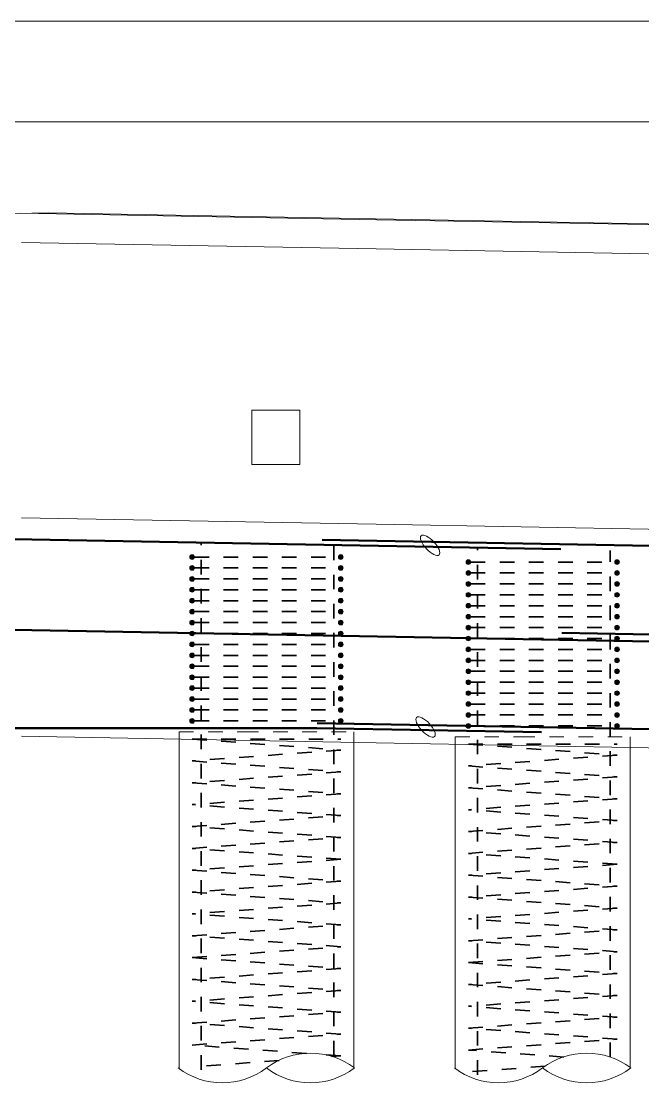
# Model space of a CAD drawing. Header units: metres. Extents: x -1137 to -1030, y 3 to 549.
# Drawn here: x -1080.45 to -1076.19, y 16.15 to 23.47 of the extents above; entities that cross this region are included whole.
import ezdxf

# ---------------------------------------------------------------- set-up
doc = ezdxf.new("R2010")
doc.units = ezdxf.units.M
doc.linetypes.add('JacobsDash', pattern=[0.0045, 0.003, -0.0015])
for name, color, linetype, lineweight in [('A-DETL', 7, 'Continuous', 13), ('A-DETL-GENF', 7, 'Continuous', 9), ('S-BEAM', 7, 'Continuous', 50), ('S-FNDN', 7, 'Continuous', 50), ('S-FNDN-HDLN', 7, 'JacobsDash', 18)]:
    doc.layers.add(name, color=color, linetype=linetype, lineweight=lineweight)

# ---------------------------------------------------------------- blocks, each defined once
blk = doc.blocks.new('01_SFO_FRP_Pile_CastInPlace_CS_BR08 - CAST-IN-PLACE PILE - 1200-9305886-DRG-2873075 - ELEVATION - ABUTMENT B Copy 1')
at = {"layer": 'S-FNDN', "lineweight": 13}
for p, q in [((-1118.1731, 18.5398), (-1118.1731, 16.2783)), ((-1116.9731, 16.2848), (-1116.9731, 18.5179))]:
    blk.add_line(p, q, dxfattribs=at)
at = {"layer": 'S-FNDN-HDLN', "lineweight": 13}
for p, q in [((-1118.1731, 18.5898), (-1118.1731, 18.5399)), ((-1118.1731, 18.5898), (-1117.7272, 18.5898)), ((-1117.7272, 18.5898), (-1116.9731, 18.5898)), ((-1116.9731, 18.5179), (-1116.9731, 18.5898))]:
    blk.add_line(p, q, dxfattribs=at)
blk = doc.blocks.new('01_SFO_FRP_Pile_CastInPlace_CS_BR08 - CAST-IN-PLACE PILE - 1200-8642087-DRG-2873075 - ELEVATION - ABUTMENT B Copy 1')
at = {"layer": 'S-FNDN', "lineweight": 13}
for p, q in [((-1116.2781, 18.5052), (-1116.2781, 16.2784)), ((-1115.0781, 16.2849), (-1115.0781, 18.4833))]:
    blk.add_line(p, q, dxfattribs=at)
at = {"layer": 'S-FNDN-HDLN', "lineweight": 13}
for p, q in [((-1116.2781, 18.5554), (-1116.2781, 18.5053)), ((-1116.2781, 18.5554), (-1115.8322, 18.5554)), ((-1115.8322, 18.5554), (-1115.0781, 18.5554)), ((-1115.0781, 18.4833), (-1115.0781, 18.5554))]:
    blk.add_line(p, q, dxfattribs=at)
blk = doc.blocks.new('S_Det_Reinf_Bar Section_2D Grey - N32-6361576-DRG-2873075 - ELEVATION - ABUTMENT B Copy 1')
at = {"layer": 'A-DETL-GENF', "true_color": 0x808080}
blk.add_hatch(color=8, dxfattribs=at).paths.add_polyline_path([(-1135.1405, 18.352), (-1135.1364, 18.3526), (-1135.1325, 18.3542), (-1135.1292, 18.3567), (-1135.1267, 18.36), (-1135.1251, 18.3639), (-1135.1245, 18.368), (-1135.1251, 18.3722), (-1135.1267, 18.376), (-1135.1292, 18.3793), (-1135.1325, 18.3819), (-1135.1364, 18.3835), (-1135.1405, 18.384), (-1135.1447, 18.3835), (-1135.1485, 18.3819), (-1135.1519, 18.3793), (-1135.1544, 18.376), (-1135.156, 18.3722), (-1135.1565, 18.368), (-1135.156, 18.3639), (-1135.1544, 18.36), (-1135.1519, 18.3567), (-1135.1485, 18.3542), (-1135.1447, 18.3526)])
at = {"layer": 'A-DETL-GENF', "color": 8, "lineweight": 18, "true_color": 0x808080}
for start, end in [(0, 180), (180, 0)]:
    blk.add_arc((-1135.1405, 18.368), 0.016, start, end, dxfattribs=at)
blk = doc.blocks.new('S_Det_Reinf_Bar Section_2D Grey - N32-6361679-DRG-2873075 - ELEVATION - ABUTMENT B Copy 1')
at = {"layer": 'A-DETL-GENF', "true_color": 0x808080}
blk.add_hatch(color=8, dxfattribs=at).paths.add_polyline_path([(-1134.1205, 18.352), (-1134.1153, 18.353), (-1134.1125, 18.3542), (-1134.1092, 18.3567), (-1134.1067, 18.36), (-1134.1051, 18.3639), (-1134.1045, 18.368), (-1134.1051, 18.3722), (-1134.1067, 18.376), (-1134.1092, 18.3793), (-1134.1125, 18.3819), (-1134.1164, 18.3835), (-1134.1205, 18.384), (-1134.1247, 18.3835), (-1134.1285, 18.3819), (-1134.1319, 18.3793), (-1134.1344, 18.376), (-1134.136, 18.3722), (-1134.1365, 18.368), (-1134.136, 18.3639), (-1134.1344, 18.36), (-1134.1319, 18.3567), (-1134.1285, 18.3542), (-1134.1247, 18.3526)])
at = {"layer": 'A-DETL-GENF', "color": 8, "lineweight": 18, "true_color": 0x808080}
for start, end in [(0, 180), (180, 0)]:
    blk.add_arc((-1134.1205, 18.368), 0.016, start, end, dxfattribs=at)
blk = doc.blocks.new('S_Det_Reinf_Bar Section_2D Grey - N32-V26-DRG-2873075 - ELEVATION - ABUTMENT B Copy 1')
at = {"layer": 'A-DETL-GENF', "true_color": 0x808080}
blk.add_hatch(color=8, dxfattribs=at).paths.add_polyline_path([(-1116.1881, 19.1394), (-1116.1839, 19.1399), (-1116.1801, 19.1415), (-1116.1768, 19.1441), (-1116.1742, 19.1474), (-1116.1723, 19.1534), (-1116.1721, 19.1554), (-1116.1726, 19.1595), (-1116.1742, 19.1634), (-1116.1768, 19.1667), (-1116.1801, 19.1692), (-1116.1839, 19.1708), (-1116.1881, 19.1714), (-1116.1922, 19.1708), (-1116.1961, 19.1692), (-1116.1994, 19.1667), (-1116.2019, 19.1634), (-1116.2035, 19.1595), (-1116.2038, 19.1534), (-1116.2035, 19.1512), (-1116.2019, 19.1474), (-1116.1994, 19.1441), (-1116.1961, 19.1415), (-1116.1922, 19.1399)])
at = {"layer": 'A-DETL-GENF', "color": 8, "lineweight": 18, "true_color": 0x808080}
for start, end in [(0, 180), (180, 0)]:
    blk.add_arc((-1116.1881, 19.1554), 0.016, start, end, dxfattribs=at)
blk = doc.blocks.new('S_Det_Reinf_Bar Section_2D Grey - N32-V27-DRG-2873075 - ELEVATION - ABUTMENT B Copy 1')
at = {"layer": 'A-DETL-GENF', "true_color": 0x808080}
blk.add_hatch(color=8, dxfattribs=at).paths.add_polyline_path([(-1115.1681, 19.1394), (-1115.1639, 19.1399), (-1115.1601, 19.1415), (-1115.1568, 19.1441), (-1115.1542, 19.1474), (-1115.1523, 19.1534), (-1115.1521, 19.1554), (-1115.1526, 19.1595), (-1115.1542, 19.1634), (-1115.1568, 19.1667), (-1115.1601, 19.1692), (-1115.1639, 19.1708), (-1115.1681, 19.1714), (-1115.1722, 19.1708), (-1115.1761, 19.1692), (-1115.1794, 19.1667), (-1115.1819, 19.1634), (-1115.1835, 19.1595), (-1115.1838, 19.1534), (-1115.1835, 19.1512), (-1115.1819, 19.1474), (-1115.1794, 19.1441), (-1115.1761, 19.1415), (-1115.1722, 19.1399)])
at = {"layer": 'A-DETL-GENF', "color": 8, "lineweight": 18, "true_color": 0x808080}
for start, end in [(0, 180), (180, 0)]:
    blk.add_arc((-1115.1681, 19.1554), 0.016, start, end, dxfattribs=at)
blk = doc.blocks.new('S_Det_Reinf_Bar Section_2D Grey - N32-V28-DRG-2873075 - ELEVATION - ABUTMENT B Copy 1')
at = {"layer": 'A-DETL-GENF', "true_color": 0x808080}
blk.add_hatch(color=8, dxfattribs=at).paths.add_polyline_path([(-1116.1881, 19.2144), (-1116.1839, 19.2149), (-1116.1801, 19.2165), (-1116.1768, 19.2191), (-1116.1742, 19.2224), (-1116.1726, 19.2262), (-1116.1721, 19.2304), (-1116.1726, 19.2345), (-1116.1742, 19.2384), (-1116.1768, 19.2417), (-1116.1801, 19.2442), (-1116.1839, 19.2458), (-1116.1881, 19.2464), (-1116.1922, 19.2458), (-1116.1961, 19.2442), (-1116.1994, 19.2417), (-1116.2019, 19.2384), (-1116.2035, 19.2345), (-1116.2039, 19.2293), (-1116.2035, 19.2262), (-1116.2019, 19.2224), (-1116.1994, 19.2191), (-1116.1961, 19.2165), (-1116.1922, 19.2149)])
at = {"layer": 'A-DETL-GENF', "color": 8, "lineweight": 18, "true_color": 0x808080}
for start, end in [(0, 180), (180, 0)]:
    blk.add_arc((-1116.1881, 19.2304), 0.016, start, end, dxfattribs=at)
blk = doc.blocks.new('S_Det_Reinf_Bar Section_2D Grey - N32-V29-DRG-2873075 - ELEVATION - ABUTMENT B Copy 1')
at = {"layer": 'A-DETL-GENF', "true_color": 0x808080}
blk.add_hatch(color=8, dxfattribs=at).paths.add_polyline_path([(-1115.1681, 19.2144), (-1115.1639, 19.2149), (-1115.1601, 19.2165), (-1115.1568, 19.2191), (-1115.1542, 19.2224), (-1115.1526, 19.2262), (-1115.1521, 19.2304), (-1115.1526, 19.2345), (-1115.1542, 19.2384), (-1115.1568, 19.2417), (-1115.1601, 19.2442), (-1115.1639, 19.2458), (-1115.1681, 19.2464), (-1115.1722, 19.2458), (-1115.1761, 19.2442), (-1115.1794, 19.2417), (-1115.1819, 19.2384), (-1115.1835, 19.2345), (-1115.1839, 19.2293), (-1115.1835, 19.2262), (-1115.1819, 19.2224), (-1115.1794, 19.2191), (-1115.1761, 19.2165), (-1115.1722, 19.2149)])
at = {"layer": 'A-DETL-GENF', "color": 8, "lineweight": 18, "true_color": 0x808080}
for start, end in [(0, 180), (180, 0)]:
    blk.add_arc((-1115.1681, 19.2304), 0.016, start, end, dxfattribs=at)
blk = doc.blocks.new('S_Det_Reinf_Bar Section_2D Grey - N32-V30-DRG-2873075 - ELEVATION - ABUTMENT B Copy 1')
at = {"layer": 'A-DETL-GENF', "true_color": 0x808080}
blk.add_hatch(color=8, dxfattribs=at).paths.add_polyline_path([(-1116.1881, 19.2894), (-1116.1839, 19.2899), (-1116.1801, 19.2915), (-1116.1768, 19.2941), (-1116.1742, 19.2974), (-1116.1726, 19.3012), (-1116.1721, 19.3054), (-1116.1726, 19.3095), (-1116.1742, 19.3134), (-1116.1768, 19.3167), (-1116.1801, 19.3192), (-1116.1839, 19.3208), (-1116.1881, 19.3214), (-1116.1922, 19.3208), (-1116.1961, 19.3192), (-1116.1994, 19.3167), (-1116.2019, 19.3134), (-1116.2035, 19.3095), (-1116.204, 19.3051), (-1116.2035, 19.3012), (-1116.2019, 19.2974), (-1116.1994, 19.2941), (-1116.1961, 19.2915), (-1116.1922, 19.2899)])
at = {"layer": 'A-DETL-GENF', "color": 8, "lineweight": 18, "true_color": 0x808080}
for start, end in [(0, 180), (180, 0)]:
    blk.add_arc((-1116.1881, 19.3054), 0.016, start, end, dxfattribs=at)
blk = doc.blocks.new('S_Det_Reinf_Bar Section_2D Grey - N32-V31-DRG-2873075 - ELEVATION - ABUTMENT B Copy 1')
at = {"layer": 'A-DETL-GENF', "true_color": 0x808080}
blk.add_hatch(color=8, dxfattribs=at).paths.add_polyline_path([(-1115.1681, 19.2894), (-1115.1639, 19.2899), (-1115.1601, 19.2915), (-1115.1568, 19.2941), (-1115.1542, 19.2974), (-1115.1526, 19.3012), (-1115.1521, 19.3054), (-1115.1526, 19.3095), (-1115.1542, 19.3134), (-1115.1568, 19.3167), (-1115.1601, 19.3192), (-1115.1639, 19.3208), (-1115.1681, 19.3214), (-1115.1722, 19.3208), (-1115.1761, 19.3192), (-1115.1794, 19.3167), (-1115.1819, 19.3134), (-1115.1835, 19.3095), (-1115.184, 19.3051), (-1115.1835, 19.3012), (-1115.1819, 19.2974), (-1115.1794, 19.2941), (-1115.1761, 19.2915), (-1115.1722, 19.2899)])
at = {"layer": 'A-DETL-GENF', "color": 8, "lineweight": 18, "true_color": 0x808080}
for start, end in [(0, 180), (180, 0)]:
    blk.add_arc((-1115.1681, 19.3054), 0.016, start, end, dxfattribs=at)
blk = doc.blocks.new('S_Det_Reinf_Bar Section_2D Grey - N32-V32-DRG-2873075 - ELEVATION - ABUTMENT B Copy 1')
at = {"layer": 'A-DETL-GENF', "true_color": 0x808080}
blk.add_hatch(color=8, dxfattribs=at).paths.add_polyline_path([(-1116.1881, 19.3644), (-1116.1839, 19.3649), (-1116.1801, 19.3665), (-1116.1768, 19.3691), (-1116.1742, 19.3724), (-1116.1726, 19.3762), (-1116.1722, 19.381), (-1116.1726, 19.3845), (-1116.1742, 19.3884), (-1116.1768, 19.3917), (-1116.1801, 19.3942), (-1116.1839, 19.3958), (-1116.1881, 19.3964), (-1116.1922, 19.3958), (-1116.1961, 19.3942), (-1116.1994, 19.3917), (-1116.2019, 19.3884), (-1116.2035, 19.3845), (-1116.2041, 19.3804), (-1116.2035, 19.3762), (-1116.2019, 19.3724), (-1116.1994, 19.3691), (-1116.1961, 19.3665), (-1116.1922, 19.3649)])
at = {"layer": 'A-DETL-GENF', "color": 8, "lineweight": 18, "true_color": 0x808080}
for start, end in [(0, 180), (180, 0)]:
    blk.add_arc((-1116.1881, 19.3804), 0.016, start, end, dxfattribs=at)
blk = doc.blocks.new('S_Det_Reinf_Bar Section_2D Grey - N32-V33-DRG-2873075 - ELEVATION - ABUTMENT B Copy 1')
at = {"layer": 'A-DETL-GENF', "true_color": 0x808080}
blk.add_hatch(color=8, dxfattribs=at).paths.add_polyline_path([(-1115.1681, 19.3644), (-1115.1639, 19.3649), (-1115.1601, 19.3665), (-1115.1568, 19.3691), (-1115.1542, 19.3724), (-1115.1526, 19.3762), (-1115.1522, 19.381), (-1115.1526, 19.3845), (-1115.1542, 19.3884), (-1115.1568, 19.3917), (-1115.1601, 19.3942), (-1115.1639, 19.3958), (-1115.1681, 19.3964), (-1115.1722, 19.3958), (-1115.1761, 19.3942), (-1115.1794, 19.3917), (-1115.1819, 19.3884), (-1115.1835, 19.3845), (-1115.1841, 19.3804), (-1115.1835, 19.3762), (-1115.1819, 19.3724), (-1115.1794, 19.3691), (-1115.1761, 19.3665), (-1115.1722, 19.3649)])
at = {"layer": 'A-DETL-GENF', "color": 8, "lineweight": 18, "true_color": 0x808080}
for start, end in [(0, 180), (180, 0)]:
    blk.add_arc((-1115.1681, 19.3804), 0.016, start, end, dxfattribs=at)
blk = doc.blocks.new('S_Det_Reinf_Bar Section_2D Grey - N32-V34-DRG-2873075 - ELEVATION - ABUTMENT B Copy 1')
at = {"layer": 'A-DETL-GENF', "true_color": 0x808080}
blk.add_hatch(color=8, dxfattribs=at).paths.add_polyline_path([(-1116.1881, 19.4394), (-1116.1839, 19.4399), (-1116.1801, 19.4415), (-1116.1768, 19.4441), (-1116.1742, 19.4474), (-1116.1726, 19.4512), (-1116.1723, 19.4568), (-1116.1726, 19.4595), (-1116.1742, 19.4634), (-1116.1768, 19.4667), (-1116.1801, 19.4692), (-1116.1839, 19.4708), (-1116.1881, 19.4714), (-1116.1922, 19.4708), (-1116.1961, 19.4692), (-1116.1994, 19.4667), (-1116.2019, 19.4634), (-1116.2035, 19.4595), (-1116.2041, 19.4554), (-1116.2035, 19.4512), (-1116.2019, 19.4474), (-1116.1994, 19.4441), (-1116.1961, 19.4415), (-1116.1922, 19.4399)])
at = {"layer": 'A-DETL-GENF', "color": 8, "lineweight": 18, "true_color": 0x808080}
for start, end in [(0, 180), (180, 0)]:
    blk.add_arc((-1116.1881, 19.4554), 0.016, start, end, dxfattribs=at)
blk = doc.blocks.new('S_Det_Reinf_Bar Section_2D Grey - N32-V35-DRG-2873075 - ELEVATION - ABUTMENT B Copy 1')
at = {"layer": 'A-DETL-GENF', "true_color": 0x808080}
blk.add_hatch(color=8, dxfattribs=at).paths.add_polyline_path([(-1115.1681, 19.4394), (-1115.1639, 19.4399), (-1115.1601, 19.4415), (-1115.1568, 19.4441), (-1115.1542, 19.4474), (-1115.1526, 19.4512), (-1115.1523, 19.4568), (-1115.1526, 19.4595), (-1115.1542, 19.4634), (-1115.1568, 19.4667), (-1115.1601, 19.4692), (-1115.1639, 19.4708), (-1115.1681, 19.4714), (-1115.1722, 19.4708), (-1115.1761, 19.4692), (-1115.1794, 19.4667), (-1115.1819, 19.4634), (-1115.1835, 19.4595), (-1115.1841, 19.4554), (-1115.1835, 19.4512), (-1115.1819, 19.4474), (-1115.1794, 19.4441), (-1115.1761, 19.4415), (-1115.1722, 19.4399)])
at = {"layer": 'A-DETL-GENF', "color": 8, "lineweight": 18, "true_color": 0x808080}
for start, end in [(0, 180), (180, 0)]:
    blk.add_arc((-1115.1681, 19.4554), 0.016, start, end, dxfattribs=at)
blk = doc.blocks.new('CS_DET_Pile-Column_BreakLine - CS_Tubular BreakLine-6356722-DRG-2873075 - ELEVATION - ABUTMENT B Copy 1')
at = {"layer": 'A-DETL-GENF', "lineweight": 18}
for centre, start, end in [((-1132.1987, 15.8813), 52.95733, 127.04267), ((-1132.8037, 16.6829), 232.95733, 307.04267), ((-1132.1987, 16.6829), 232.95733, 307.04267)]:
    blk.add_arc(centre, 0.5022, start, end, dxfattribs=at)
blk = doc.blocks.new('T2DExtentArrowReinf_v1 - Extent-9258357-DRG-2873075 - ELEVATION - ABUTMENT B Copy 1')
at = {"layer": 'A-DETL-GENF'}
blk.add_line((-1105.3613, 22.7774), (-1135.5289, 22.7774), dxfattribs=at)
blk = doc.blocks.new('T2DExtentArrowReinf_v1 - Extent-9257225-DRG-2873075 - ELEVATION - ABUTMENT B Copy 1')
at = {"layer": 'A-DETL-GENF'}
blk.add_line((-1105.3613, 23.4674), (-1135.5289, 23.4674), dxfattribs=at)

msp = doc.modelspace()

# ---------------------------------------------------------------- linework, layer by layer
at = {"layer": 'A-DETL'}
for p, q in [((-1080.2634, 22.153), (-1097.0129, 21.7905)), ((-1066.2467, 21.8974), (-1080.2634, 22.153))]:
    msp.add_line(p, q, dxfattribs=at)
at = {"layer": 'A-DETL', "lineweight": 18}
for p, q in [((-1080.4536, 22.1502), (-1078.0121, 22.1056)), ((-1078.0121, 22.1056), (-1066.2407, 21.8907)), ((-1078.8688, 20.799), (-1078.5389, 20.799)), ((-1078.8688, 20.424), (-1078.8688, 20.799)), ((-1078.5389, 20.799), (-1078.5389, 20.424)), ((-1078.5389, 20.424), (-1078.8688, 20.424))]:
    msp.add_line(p, q, dxfattribs=at)
at = {"layer": 'A-DETL', "lineweight": 50}
for p, q in [((-1080.9904, 19.9209), (-1076.7488, 19.8435)), ((-1078.3872, 19.9077), (-1066.3892, 19.6889)), ((-1080.9935, 19.2979), (-1075.2419, 19.193)), ((-1076.7419, 19.2684), (-1066.3917, 19.0797)), ((-1084.9173, 18.6145), (-1078.4219, 18.6145)), ((-1078.4219, 18.6145), (-1076.881, 18.5864)), ((-1066.4218, 18.431), (-1078.4198, 18.6497))]:
    msp.add_line(p, q, dxfattribs=at)
at = {"layer": 'A-DETL', "color": 8, "linetype": 'JacobsDash', "lineweight": 35, "true_color": 0x808080}
for p, q in [((-1079.2159, 16.2704), (-1079.2159, 19.8898)), ((-1078.3059, 16.3683), (-1078.3059, 19.8698)), ((-1077.3209, 16.236), (-1077.3209, 19.8554)), ((-1079.2625, 19.7898), (-1078.2745, 19.7898)), ((-1076.4109, 16.356), (-1076.4109, 19.8354)), ((-1079.2625, 19.7148), (-1078.2745, 19.7148)), ((-1077.3675, 19.7554), (-1076.3795, 19.7554)), ((-1079.2625, 19.6398), (-1078.2745, 19.6398)), ((-1077.3675, 19.6804), (-1076.3795, 19.6804)), ((-1079.2625, 19.5648), (-1078.2745, 19.5648)), ((-1077.3675, 19.6054), (-1076.3795, 19.6054)), ((-1079.2625, 19.4898), (-1078.2745, 19.4898)), ((-1077.3675, 19.5304), (-1076.3795, 19.5304)), ((-1079.2625, 19.4148), (-1078.2745, 19.4148)), ((-1077.3675, 19.4554), (-1076.3795, 19.4554)), ((-1079.2625, 19.3398), (-1078.2745, 19.3398)), ((-1077.3675, 19.3804), (-1076.3795, 19.3804)), ((-1079.2625, 19.2648), (-1078.2745, 19.2648)), ((-1077.3675, 19.3054), (-1076.3795, 19.3054)), ((-1079.2625, 19.1898), (-1078.2745, 19.1898)), ((-1077.3675, 19.2304), (-1076.3795, 19.2304)), ((-1079.2625, 19.1148), (-1078.2745, 19.1148)), ((-1077.3675, 19.1554), (-1076.3795, 19.1554)), ((-1079.2625, 19.0398), (-1078.2745, 19.0398)), ((-1077.3675, 19.0804), (-1076.3795, 19.0804)), ((-1079.2625, 18.9648), (-1078.2745, 18.9648)), ((-1077.3675, 19.0054), (-1076.3795, 19.0054)), ((-1079.2625, 18.8898), (-1078.2745, 18.8898)), ((-1077.3675, 18.9304), (-1076.3795, 18.9304)), ((-1079.2625, 18.8148), (-1078.2745, 18.8148)), ((-1077.3675, 18.8554), (-1076.3795, 18.8554)), ((-1077.3675, 18.7804), (-1076.3795, 18.7804)), ((-1079.2625, 18.7398), (-1078.2745, 18.7398)), ((-1077.3675, 18.7054), (-1076.3795, 18.7054)), ((-1079.2625, 18.6648), (-1078.2745, 18.6648)), ((-1077.3675, 18.6304), (-1076.3795, 18.6304)), ((-1079.2785, 18.5398), (-1078.2585, 18.4648)), ((-1079.2785, 18.5398), (-1078.2585, 18.5398)), ((-1078.2585, 18.4648), (-1079.2785, 18.3898)), ((-1077.3835, 18.5054), (-1076.3635, 18.4304)), ((-1077.3835, 18.5054), (-1076.3635, 18.5054)), ((-1079.2785, 18.3898), (-1078.2585, 18.3148)), ((-1076.3635, 18.4304), (-1077.3835, 18.3554)), ((-1078.2585, 18.3148), (-1079.2785, 18.2398)), ((-1077.3835, 18.3554), (-1076.3635, 18.2804)), ((-1079.2785, 18.2398), (-1078.2585, 18.1648)), ((-1076.3635, 18.2804), (-1077.3835, 18.2054)), ((-1078.2585, 18.1648), (-1079.2785, 18.0898)), ((-1077.3835, 18.2054), (-1076.3635, 18.1304)), ((-1078.2585, 18.0148), (-1079.2785, 18.0898)), ((-1076.3635, 18.1304), (-1077.3835, 18.0554)), ((-1079.2785, 17.9398), (-1078.2585, 18.0148)), ((-1076.3635, 17.9804), (-1077.3835, 18.0554)), ((-1078.2585, 17.8648), (-1079.2785, 17.9398)), ((-1077.3835, 17.9054), (-1076.3635, 17.9804)), ((-1079.2785, 17.7898), (-1078.2585, 17.8648)), ((-1076.3635, 17.8304), (-1077.3835, 17.9054)), ((-1078.2585, 17.7148), (-1079.2785, 17.7898)), ((-1077.3835, 17.7554), (-1076.3635, 17.8304)), ((-1076.3635, 17.6804), (-1077.3835, 17.7554)), ((-1078.2585, 17.7148), (-1079.2785, 17.6398)), ((-1076.3635, 17.6804), (-1077.3835, 17.6054)), ((-1079.2785, 17.6398), (-1078.2585, 17.5648)), ((-1077.3835, 17.6054), (-1076.3635, 17.5304)), ((-1078.2585, 17.5648), (-1079.2785, 17.4898)), ((-1076.3635, 17.5304), (-1077.3835, 17.4554)), ((-1079.2785, 17.4898), (-1078.2585, 17.4148)), ((-1077.3835, 17.4554), (-1076.3635, 17.3804)), ((-1078.2585, 17.4148), (-1079.2785, 17.3398)), ((-1076.3635, 17.3804), (-1077.3835, 17.3054)), ((-1078.2585, 17.2648), (-1079.2785, 17.3398)), ((-1076.3635, 17.2304), (-1077.3835, 17.3054)), ((-1079.2785, 17.1898), (-1078.2585, 17.2648)), ((-1077.3835, 17.1554), (-1076.3635, 17.2304)), ((-1078.2585, 17.1148), (-1079.2785, 17.1898)), ((-1076.3635, 17.0804), (-1077.3835, 17.1554)), ((-1079.2785, 17.0398), (-1078.2585, 17.1148)), ((-1077.3835, 17.0054), (-1076.3635, 17.0804)), ((-1079.2785, 17.0398), (-1078.2585, 16.9648)), ((-1077.3835, 17.0054), (-1076.3635, 16.9304)), ((-1078.2585, 16.9648), (-1079.2785, 16.8898)), ((-1076.3635, 16.9304), (-1077.3835, 16.8554)), ((-1079.2785, 16.8898), (-1078.2585, 16.8148)), ((-1077.3835, 16.8554), (-1076.3635, 16.7804)), ((-1078.2585, 16.8148), (-1079.2785, 16.7398)), ((-1076.3635, 16.7804), (-1077.3835, 16.7054)), ((-1078.2585, 16.6648), (-1079.2785, 16.7398)), ((-1076.3635, 16.6304), (-1077.3835, 16.7054)), ((-1079.2785, 16.5898), (-1078.2585, 16.6648)), ((-1077.3835, 16.5554), (-1076.3635, 16.6304)), ((-1078.2585, 16.5148), (-1079.2785, 16.5898)), ((-1076.3635, 16.4804), (-1077.3835, 16.5554)), ((-1079.2785, 16.4398), (-1078.2585, 16.5148)), ((-1077.3835, 16.4054), (-1076.3635, 16.4804)), ((-1078.4938, 16.3821), (-1079.2785, 16.4398)), ((-1076.7285, 16.3572), (-1077.3835, 16.4054)), ((-1078.6818, 16.3337), (-1079.2785, 16.2898)), ((-1078.2585, 16.3648), (-1078.3657, 16.3727)), ((-1078.2585, 16.3648), (-1078.3204, 16.3603)), ((-1076.8555, 16.2942), (-1077.3835, 16.2554))]:
    msp.add_line(p, q, dxfattribs=at)
at = {"layer": 'A-DETL'}
for centre in [(-1077.6457, 19.8703), (-1077.6773, 18.623)]:
    msp.add_ellipse(centre, major_axis=(-0.0614, 0.0658), ratio=0.388889, dxfattribs=at)
at = {"layer": 'S-BEAM', "lineweight": 13}
for p, q in [((-1078.0158, 21.9057), (-1080.4495, 21.9501)), ((-1066.239, 21.6906), (-1078.0158, 21.9057)), ((-1080.4495, 20.0598), (-1078.0168, 20.0154)), ((-1078.0168, 20.0154), (-1078.0158, 20.0154)), ((-1078.0158, 20.0154), (-1066.2395, 19.8003)), ((-1078.0168, 18.5151), (-1080.4495, 18.5595)), ((-1078.0158, 18.5151), (-1078.0168, 18.5151)), ((-1066.2395, 18.3), (-1078.0158, 18.5151))]:
    msp.add_line(p, q, dxfattribs=at)

# ---------------------------------------------------------------- block references
at = {"layer": 'A-DETL-GENF'}
for name, p in [('T2DExtentArrowReinf_v1 - Extent-9257225-DRG-2873075 - ELEVATION - ABUTMENT B Copy 1', (38.8046, 0)), ('T2DExtentArrowReinf_v1 - Extent-9258357-DRG-2873075 - ELEVATION - ABUTMENT B Copy 1', (38.8046, 0)), ('CS_DET_Pile-Column_BreakLine - CS_Tubular BreakLine-6356722-DRG-2873075 - ELEVATION - ABUTMENT B Copy 1', (53.7318, 0)), ('CS_DET_Pile-Column_BreakLine - CS_Tubular BreakLine-6356722-DRG-2873075 - ELEVATION - ABUTMENT B Copy 1', (55.627, 0))]:
    msp.add_blockref(name, p, dxfattribs=at)
at = {"layer": 'A-DETL-GENF', "color": 8, "true_color": 0x808080}
for name, p in [('S_Det_Reinf_Bar Section_2D Grey - N32-6361576-DRG-2873075 - ELEVATION - ABUTMENT B Copy 1', (55.862, 1.4218)), ('S_Det_Reinf_Bar Section_2D Grey - N32-6361679-DRG-2873075 - ELEVATION - ABUTMENT B Copy 1', (55.862, 1.4218)), ('S_Det_Reinf_Bar Section_2D Grey - N32-6361576-DRG-2873075 - ELEVATION - ABUTMENT B Copy 1', (57.757, 1.3873)), ('S_Det_Reinf_Bar Section_2D Grey - N32-6361679-DRG-2873075 - ELEVATION - ABUTMENT B Copy 1', (57.757, 1.3873)), ('S_Det_Reinf_Bar Section_2D Grey - N32-6361576-DRG-2873075 - ELEVATION - ABUTMENT B Copy 1', (55.862, 1.3468)), ('S_Det_Reinf_Bar Section_2D Grey - N32-6361679-DRG-2873075 - ELEVATION - ABUTMENT B Copy 1', (55.862, 1.3468)), ('S_Det_Reinf_Bar Section_2D Grey - N32-6361576-DRG-2873075 - ELEVATION - ABUTMENT B Copy 1', (57.757, 1.3123)), ('S_Det_Reinf_Bar Section_2D Grey - N32-6361679-DRG-2873075 - ELEVATION - ABUTMENT B Copy 1', (57.757, 1.3123)), ('S_Det_Reinf_Bar Section_2D Grey - N32-6361576-DRG-2873075 - ELEVATION - ABUTMENT B Copy 1', (55.862, 1.2718)), ('S_Det_Reinf_Bar Section_2D Grey - N32-6361679-DRG-2873075 - ELEVATION - ABUTMENT B Copy 1', (55.862, 1.2718)), ('S_Det_Reinf_Bar Section_2D Grey - N32-6361576-DRG-2873075 - ELEVATION - ABUTMENT B Copy 1', (57.757, 1.2373)), ('S_Det_Reinf_Bar Section_2D Grey - N32-6361679-DRG-2873075 - ELEVATION - ABUTMENT B Copy 1', (57.757, 1.2373)), ('S_Det_Reinf_Bar Section_2D Grey - N32-6361576-DRG-2873075 - ELEVATION - ABUTMENT B Copy 1', (55.862, 1.1968)), ('S_Det_Reinf_Bar Section_2D Grey - N32-6361679-DRG-2873075 - ELEVATION - ABUTMENT B Copy 1', (55.862, 1.1968)), ('S_Det_Reinf_Bar Section_2D Grey - N32-6361576-DRG-2873075 - ELEVATION - ABUTMENT B Copy 1', (57.757, 1.1623)), ('S_Det_Reinf_Bar Section_2D Grey - N32-6361679-DRG-2873075 - ELEVATION - ABUTMENT B Copy 1', (57.757, 1.1623)), ('S_Det_Reinf_Bar Section_2D Grey - N32-6361576-DRG-2873075 - ELEVATION - ABUTMENT B Copy 1', (55.862, 1.1218)), ('S_Det_Reinf_Bar Section_2D Grey - N32-6361679-DRG-2873075 - ELEVATION - ABUTMENT B Copy 1', (55.862, 1.1218)), ('S_Det_Reinf_Bar Section_2D Grey - N32-6361576-DRG-2873075 - ELEVATION - ABUTMENT B Copy 1', (55.862, 1.0468)), ('S_Det_Reinf_Bar Section_2D Grey - N32-6361679-DRG-2873075 - ELEVATION - ABUTMENT B Copy 1', (55.862, 1.0468)), ('S_Det_Reinf_Bar Section_2D Grey - N32-V34-DRG-2873075 - ELEVATION - ABUTMENT B Copy 1', (38.8046, 0)), ('S_Det_Reinf_Bar Section_2D Grey - N32-V35-DRG-2873075 - ELEVATION - ABUTMENT B Copy 1', (38.8046, 0)), ('S_Det_Reinf_Bar Section_2D Grey - N32-6361576-DRG-2873075 - ELEVATION - ABUTMENT B Copy 1', (55.862, 0.9718)), ('S_Det_Reinf_Bar Section_2D Grey - N32-6361679-DRG-2873075 - ELEVATION - ABUTMENT B Copy 1', (55.862, 0.9718)), ('S_Det_Reinf_Bar Section_2D Grey - N32-V32-DRG-2873075 - ELEVATION - ABUTMENT B Copy 1', (38.8046, 0)), ('S_Det_Reinf_Bar Section_2D Grey - N32-V33-DRG-2873075 - ELEVATION - ABUTMENT B Copy 1', (38.8046, 0)), ('S_Det_Reinf_Bar Section_2D Grey - N32-6361576-DRG-2873075 - ELEVATION - ABUTMENT B Copy 1', (55.862, 0.8968)), ('S_Det_Reinf_Bar Section_2D Grey - N32-6361679-DRG-2873075 - ELEVATION - ABUTMENT B Copy 1', (55.862, 0.8968)), ('S_Det_Reinf_Bar Section_2D Grey - N32-V30-DRG-2873075 - ELEVATION - ABUTMENT B Copy 1', (38.8046, 0)), ('S_Det_Reinf_Bar Section_2D Grey - N32-V31-DRG-2873075 - ELEVATION - ABUTMENT B Copy 1', (38.8046, 0)), ('S_Det_Reinf_Bar Section_2D Grey - N32-6361576-DRG-2873075 - ELEVATION - ABUTMENT B Copy 1', (55.862, 0.8218)), ('S_Det_Reinf_Bar Section_2D Grey - N32-6361679-DRG-2873075 - ELEVATION - ABUTMENT B Copy 1', (55.862, 0.8218)), ('S_Det_Reinf_Bar Section_2D Grey - N32-V28-DRG-2873075 - ELEVATION - ABUTMENT B Copy 1', (38.8046, 0)), ('S_Det_Reinf_Bar Section_2D Grey - N32-V29-DRG-2873075 - ELEVATION - ABUTMENT B Copy 1', (38.8046, 0)), ('S_Det_Reinf_Bar Section_2D Grey - N32-6361576-DRG-2873075 - ELEVATION - ABUTMENT B Copy 1', (55.862, 0.7468)), ('S_Det_Reinf_Bar Section_2D Grey - N32-6361679-DRG-2873075 - ELEVATION - ABUTMENT B Copy 1', (55.862, 0.7468)), ('S_Det_Reinf_Bar Section_2D Grey - N32-V26-DRG-2873075 - ELEVATION - ABUTMENT B Copy 1', (38.8046, 0)), ('S_Det_Reinf_Bar Section_2D Grey - N32-V27-DRG-2873075 - ELEVATION - ABUTMENT B Copy 1', (38.8046, 0)), ('S_Det_Reinf_Bar Section_2D Grey - N32-6361576-DRG-2873075 - ELEVATION - ABUTMENT B Copy 1', (55.862, 0.6718)), ('S_Det_Reinf_Bar Section_2D Grey - N32-6361679-DRG-2873075 - ELEVATION - ABUTMENT B Copy 1', (55.862, 0.6718)), ('S_Det_Reinf_Bar Section_2D Grey - N32-6361576-DRG-2873075 - ELEVATION - ABUTMENT B Copy 1', (57.757, 0.7123)), ('S_Det_Reinf_Bar Section_2D Grey - N32-6361679-DRG-2873075 - ELEVATION - ABUTMENT B Copy 1', (57.757, 0.7123)), ('S_Det_Reinf_Bar Section_2D Grey - N32-6361576-DRG-2873075 - ELEVATION - ABUTMENT B Copy 1', (55.862, 0.5968)), ('S_Det_Reinf_Bar Section_2D Grey - N32-6361679-DRG-2873075 - ELEVATION - ABUTMENT B Copy 1', (55.862, 0.5968)), ('S_Det_Reinf_Bar Section_2D Grey - N32-6361576-DRG-2873075 - ELEVATION - ABUTMENT B Copy 1', (57.757, 0.6373)), ('S_Det_Reinf_Bar Section_2D Grey - N32-6361679-DRG-2873075 - ELEVATION - ABUTMENT B Copy 1', (57.757, 0.6373)), ('S_Det_Reinf_Bar Section_2D Grey - N32-6361576-DRG-2873075 - ELEVATION - ABUTMENT B Copy 1', (55.862, 0.5218)), ('S_Det_Reinf_Bar Section_2D Grey - N32-6361679-DRG-2873075 - ELEVATION - ABUTMENT B Copy 1', (55.862, 0.5218)), ('S_Det_Reinf_Bar Section_2D Grey - N32-6361576-DRG-2873075 - ELEVATION - ABUTMENT B Copy 1', (57.757, 0.5623)), ('S_Det_Reinf_Bar Section_2D Grey - N32-6361679-DRG-2873075 - ELEVATION - ABUTMENT B Copy 1', (57.757, 0.5623)), ('S_Det_Reinf_Bar Section_2D Grey - N32-6361576-DRG-2873075 - ELEVATION - ABUTMENT B Copy 1', (55.862, 0.4468)), ('S_Det_Reinf_Bar Section_2D Grey - N32-6361679-DRG-2873075 - ELEVATION - ABUTMENT B Copy 1', (55.862, 0.4468)), ('S_Det_Reinf_Bar Section_2D Grey - N32-6361576-DRG-2873075 - ELEVATION - ABUTMENT B Copy 1', (57.757, 0.4873)), ('S_Det_Reinf_Bar Section_2D Grey - N32-6361679-DRG-2873075 - ELEVATION - ABUTMENT B Copy 1', (57.757, 0.4873)), ('S_Det_Reinf_Bar Section_2D Grey - N32-6361576-DRG-2873075 - ELEVATION - ABUTMENT B Copy 1', (55.862, 0.3718)), ('S_Det_Reinf_Bar Section_2D Grey - N32-6361679-DRG-2873075 - ELEVATION - ABUTMENT B Copy 1', (55.862, 0.3718)), ('S_Det_Reinf_Bar Section_2D Grey - N32-6361576-DRG-2873075 - ELEVATION - ABUTMENT B Copy 1', (57.757, 0.4123)), ('S_Det_Reinf_Bar Section_2D Grey - N32-6361679-DRG-2873075 - ELEVATION - ABUTMENT B Copy 1', (57.757, 0.4123)), ('S_Det_Reinf_Bar Section_2D Grey - N32-6361576-DRG-2873075 - ELEVATION - ABUTMENT B Copy 1', (55.862, 0.2968)), ('S_Det_Reinf_Bar Section_2D Grey - N32-6361679-DRG-2873075 - ELEVATION - ABUTMENT B Copy 1', (55.862, 0.2968)), ('S_Det_Reinf_Bar Section_2D Grey - N32-6361576-DRG-2873075 - ELEVATION - ABUTMENT B Copy 1', (57.757, 0.3373)), ('S_Det_Reinf_Bar Section_2D Grey - N32-6361679-DRG-2873075 - ELEVATION - ABUTMENT B Copy 1', (57.757, 0.3373)), ('S_Det_Reinf_Bar Section_2D Grey - N32-6361576-DRG-2873075 - ELEVATION - ABUTMENT B Copy 1', (57.757, 0.2623)), ('S_Det_Reinf_Bar Section_2D Grey - N32-6361679-DRG-2873075 - ELEVATION - ABUTMENT B Copy 1', (57.757, 0.2623))]:
    msp.add_blockref(name, p, dxfattribs=at)
at = {"layer": 'S-FNDN-HDLN', "lineweight": 13}
for name in ['01_SFO_FRP_Pile_CastInPlace_CS_BR08 - CAST-IN-PLACE PILE - 1200-9305886-DRG-2873075 - ELEVATION - ABUTMENT B Copy 1', '01_SFO_FRP_Pile_CastInPlace_CS_BR08 - CAST-IN-PLACE PILE - 1200-8642087-DRG-2873075 - ELEVATION - ABUTMENT B Copy 1']:
    msp.add_blockref(name, (38.8046, 0), dxfattribs=at)

doc.saveas('drawing.dxf')
